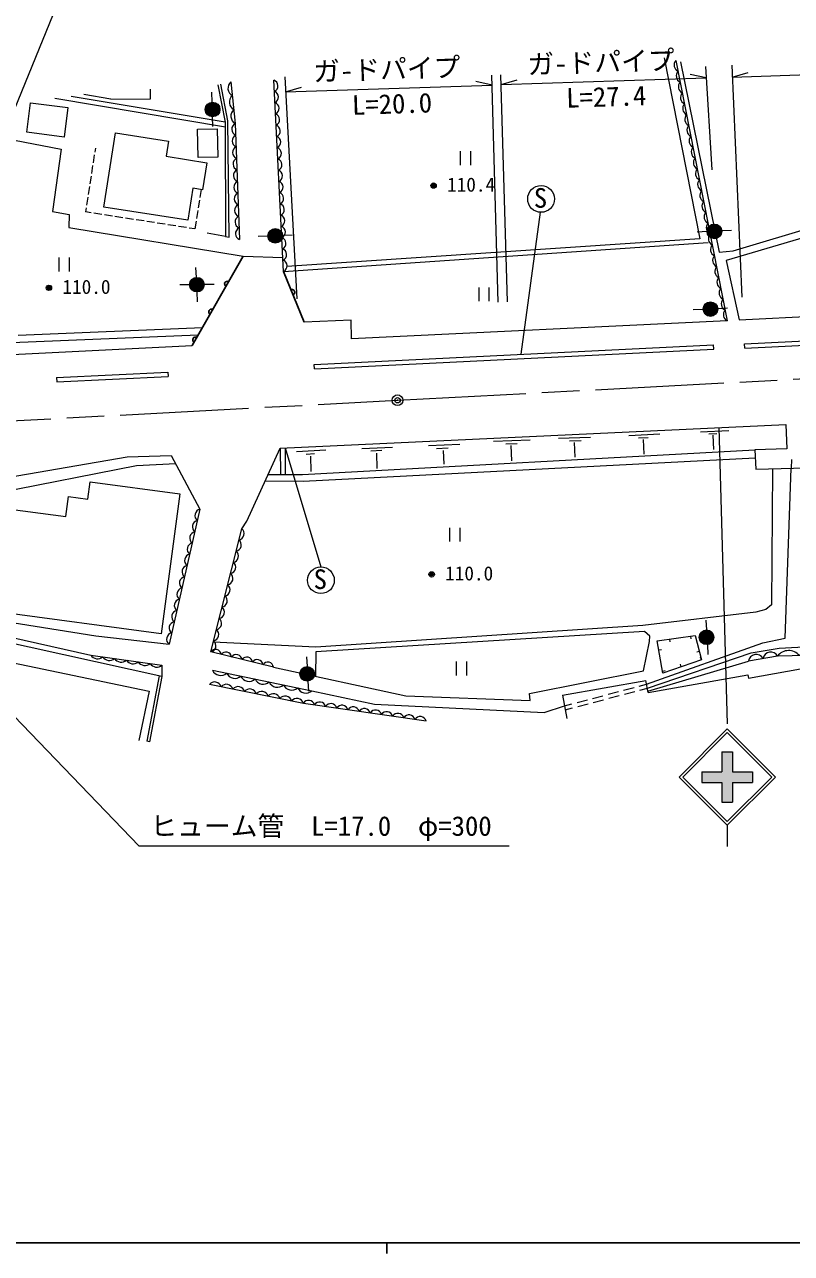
# Model space of a CAD drawing. Units: millimetres, scale not verified. Extents: x 40000 to 680000, y 20000 to 380000.
# Drawn here: x 134190 to 205792, y 204000 to 318709 of the extents above; entities that cross this region are included whole.
import ezdxf
from ezdxf.enums import TextEntityAlignment as Align

# ---------------------------------------------------------------- set-up
doc = ezdxf.new("R2010")
doc.units = ezdxf.units.MM
doc.header["$LTSCALE"] = 1000
doc.header["$PDMODE"] = 32
doc.header["$PDSIZE"] = 500
doc.linetypes.add('CHAIN', pattern=[18.5, 12, -1.5, 3.5, -1.5])
for name, color, linetype, lineweight in [('M-BGD', 7, 'Continuous', 13), ('M-BMK', 2, 'CHAIN', 13), ('M-BMK-SRVR', 3, 'Continuous', 13), ('M-STR-HTXT', 7, 'Continuous', 13), ('M-STR-STRC', 7, 'Continuous', 13), ('M-TTL-BAND', 7, 'Continuous', 25)]:
    doc.layers.add(name, color=color, linetype=linetype, lineweight=lineweight)
doc.styles.add('ＭＳ ゴシック', font='')
doc.styles.get('ＭＳ ゴシック').set_extended_font_data('MS Gothic')

msp = doc.modelspace()

# ---------------------------------------------------------------- hatches: boundary and pattern name
at = {"layer": 'M-BGD'}
for points in [[(151728, 311464, 0.97359), (151729, 310099, 0.01338), (151765, 310099, 0.41421), (152429, 310800, 0.41421)], [(158284, 299013, 0.97359), (156919, 298990, 0.01338), (156919, 298954, 1)], [(199280, 299437, 0.97359), (197915, 299414, 0.01338), (197916, 299377, 1)], [(150962, 294439, 0.97359), (149597, 294460, 0.01338), (149597, 294423, 1)], [(198910, 292179, 0.97359), (197545, 292157, 0.01338), (197546, 292120, 1)], [(197909, 260835, 0.97359), (197864, 262199, 0.01338), (197828, 262198, 1)], [(160615, 257419, 0.97359), (160570, 258784, 0.01338), (160534, 258782, 1)]]:
    msp.add_hatch(color=256, dxfattribs=at).paths.add_polyline_path(points)
at = {"layer": 'M-STR-STRC'}
msp.add_hatch(color=256, dxfattribs=at).paths.add_polyline_path([(197440, 248970), (199301, 248970), (199302, 250830), (200302, 250830), (200301, 248970), (202160, 248970), (202160, 247970), (200301, 247970), (200300, 246110), (199300, 246110), (199301, 247970), (197440, 247970)])

# ---------------------------------------------------------------- linework, layer by layer
at = {"layer": 'M-BGD'}
for p, q in [((193911, 315616), (197226, 298720)), ((194995, 315366), (199795, 291042)), ((195449, 315233), (199055, 297458)), ((158382, 295671), (157465, 313520)), ((152935, 309607), (138530, 312010)), ((142252, 311757), (139728, 312169)), ((145951, 311784), (145945, 312677)), ((151692, 311478), (151667, 312392)), ((152225, 313088), (152935, 309607)), ((153184, 309713), (152516, 313131)), ((134399, 308668), (134757, 311413)), ((134757, 311413), (138237, 310959)), ((137018, 311839), (152936, 309151)), ((138237, 310959), (137879, 308214)), ((142252, 311757), (145951, 311784)), ((151754, 309186), (151729, 310099)), ((137879, 308214), (134399, 308668)), ((141597, 301677), (142683, 308592)), ((142683, 308592), (147633, 307815)), ((150342, 308932), (152182, 308962)), ((150385, 306308), (150342, 308932)), ((152182, 308962), (152226, 306339)), ((152935, 309607), (152950, 298928)), ((153288, 298856), (153184, 309713)), ((241159, 308981), (199694, 296689)), ((200361, 297598), (239861, 309347)), ((133241, 307934), (137606, 307079)), ((147633, 307815), (147412, 306412)), ((137606, 307079), (136811, 301258)), ((140703, 306546), (140587, 305805)), ((140800, 307165), (140742, 306793)), ((147412, 306412), (151197, 305818)), ((152226, 306339), (150385, 306308)), ((174869, 306894), (174869, 305594)), ((175844, 305594), (175844, 306894)), ((140548, 305558), (140432, 304817)), ((151197, 305818), (150799, 303284)), ((140393, 304570), (140276, 303829)), ((140238, 303582), (140121, 302841)), ((149914, 303423), (149447, 300445)), ((150799, 303284), (149914, 303423)), ((150664, 303305), (150550, 302579)), ((140083, 302594), (139966, 301853)), ((150511, 302332), (150395, 301591)), ((136811, 301258), (138362, 300995)), ((138362, 300995), (138316, 299766)), ((139928, 301606), (139869, 301234)), ((140409, 301149), (139869, 301234)), ((141397, 300994), (140656, 301110)), ((149447, 300445), (141597, 301677)), ((142385, 300839), (141644, 300955)), ((143373, 300684), (142632, 300800)), ((144360, 300529), (143620, 300645)), ((150356, 301344), (150239, 300603)), ((180566, 287932), (182349, 301185)), ((138316, 299766), (154607, 297106)), ((145348, 300374), (144607, 300490)), ((146336, 300219), (145595, 300335)), ((147324, 300064), (146583, 300180)), ((148312, 299908), (147571, 300025)), ((149300, 299753), (148559, 299870)), ((150087, 299630), (149547, 299715)), ((150201, 300356), (150087, 299630)), ((197002, 299373), (197915, 299414)), ((199293, 299473), (200206, 299513)), ((152950, 298928), (151254, 299224)), ((152950, 298928), (153288, 298856)), ((156006, 298950), (156919, 298990)), ((158297, 299050), (159210, 299090)), ((158382, 295671), (198007, 298371)), ((197226, 298720), (158681, 296124)), ((154607, 297106), (158315, 296977)), ((199055, 297458), (200361, 297598)), ((137401, 296957), (137401, 295657)), ((138376, 295657), (138376, 296957)), ((150235, 295112), (150194, 296039)), ((199694, 296689), (200900, 291151)), ((148684, 294449), (149597, 294460)), ((150334, 292835), (150294, 293748)), ((150961, 294474), (151890, 294486)), ((176600, 294179), (176600, 292879)), ((177575, 292879), (177575, 294179)), ((200900, 291151), (269058, 294483)), ((196632, 292116), (197545, 292157)), ((198923, 292216), (199836, 292256)), ((133596, 289701), (150792, 290422)), ((164671, 291124), (160295, 290938)), ((164730, 289388), (164671, 291124)), ((199795, 291042), (164730, 289388)), ((133009, 289019), (150410, 289753)), ((201421, 288896), (226065, 290186)), ((201442, 288496), (226086, 289787)), ((133025, 287913), (149845, 288763)), ((161239, 286981), (198527, 288815)), ((161258, 286582), (198547, 288416)), ((198547, 288416), (198527, 288815)), ((201442, 288496), (201421, 288896)), ((161258, 286582), (161239, 286981)), ((137186, 285756), (147572, 286269)), ((137186, 285756), (137205, 285357)), ((137205, 285357), (147592, 285869)), ((147572, 286269), (147592, 285869)), ((158069, 279183), (205276, 281372)), ((205276, 281372), (205371, 279091)), ((177964, 279808), (181409, 279940)), ((184045, 280101), (187017, 280206)), ((190616, 280351), (193495, 280495)), ((191523, 280127), (192417, 280167)), ((191944, 279969), (192023, 278615)), ((197293, 280679), (199934, 280819)), ((198076, 280492), (198830, 280538)), ((198444, 280375), (198520, 279031)), ((154941, 272359), (158069, 279183)), ((158069, 279183), (158072, 276715)), ((158514, 279203), (158517, 276717)), ((158514, 279203), (161858, 268092)), ((159591, 278856), (162313, 279001)), ((160141, 276724), (202383, 278999)), ((165679, 279132), (168545, 279277)), ((166533, 278922), (167533, 278975)), ((171904, 279412), (174823, 279530)), ((172667, 279136), (173745, 279188)), ((173271, 278938), (173350, 277689)), ((179135, 279559), (180173, 279598)), ((179582, 279414), (179647, 277981)), ((185058, 279838), (186149, 279877)), ((185518, 279693), (185584, 278339)), ((205371, 279091), (202383, 278999)), ((202383, 278999), (202475, 277210)), ((125022, 275166), (143777, 278345)), ((143777, 278345), (147889, 278493)), ((148315, 277693), (144645, 277527)), ((147889, 278493), (150570, 273459)), ((160198, 276080), (202421, 278269)), ((160472, 278620), (161261, 278672)), ((160880, 278422), (160906, 276976)), ((167059, 278699), (167072, 277279)), ((205785, 278108), (205764, 277304)), ((144645, 277527), (125505, 273740)), ((156936, 276710), (160141, 276724)), ((202475, 277210), (208977, 277395)), ((204030, 277254), (203937, 264529)), ((205194, 261435), (205764, 277304)), ((140086, 274415), (140302, 276022)), ((140302, 276022), (148691, 274896)), ((156659, 276106), (160198, 276080)), ((138029, 272774), (138282, 274657)), ((138282, 274657), (140086, 274415)), ((148691, 274896), (146938, 261847)), ((128688, 274029), (138029, 272774)), ((150570, 273459), (147687, 260866)), ((173881, 271741), (173881, 270441)), ((174856, 270441), (174856, 271741)), ((112335, 266173), (140849, 261658)), ((146938, 261847), (127404, 264470)), ((202477, 263858), (191931, 262630)), ((203404, 264095), (202477, 263858)), ((203937, 264529), (203404, 264095)), ((197809, 263111), (197864, 262199)), ((131089, 261937), (140373, 259837)), ((140849, 261658), (147687, 260866)), ((192083, 262054), (161380, 260171)), ((191931, 262630), (161387, 260579)), ((192556, 261625), (192083, 262054)), ((192548, 261125), (192556, 261625)), ((196373, 261622), (196408, 261374)), ((147012, 257867), (130402, 261518)), ((161387, 260579), (151804, 261074)), ((191987, 258390), (192548, 261125)), ((192272, 257147), (203123, 261001)), ((194393, 261343), (194427, 261095)), ((197946, 260822), (198001, 259910)), ((202039, 260066), (204657, 260509)), ((203123, 261001), (205194, 261435)), ((204657, 260509), (207556, 260667)), ((130784, 259618), (145827, 256482)), ((140373, 259837), (147019, 258910)), ((160515, 259696), (160570, 258784)), ((161380, 260171), (161345, 257872)), ((174501, 259258), (174501, 257958)), ((175476, 257958), (175476, 259258)), ((192338, 256774), (202039, 260066)), ((192389, 256485), (201778, 259293)), ((193417, 260333), (193664, 260376)), ((197201, 260182), (196958, 260120)), ((197397, 259410), (197316, 259646)), ((147019, 258910), (147012, 257867)), ((151739, 258444), (161008, 256531)), ((157426, 258722), (169800, 256040)), ((181351, 256266), (191987, 258390)), ((193762, 258363), (194008, 258406)), ((195505, 258761), (195424, 258997)), ((201778, 257699), (207858, 258772)), ((146763, 257922), (145611, 251816)), ((147012, 257867), (145862, 251769)), ((160652, 257407), (160707, 256495)), ((184421, 256115), (192212, 257489)), ((191576, 256963), (192272, 257147)), ((192411, 256360), (192212, 257489)), ((192411, 256360), (201725, 258003)), ((201725, 258003), (201778, 257699)), ((145827, 256482), (144869, 251889)), ((161008, 256531), (166854, 255259)), ((169800, 256040), (181386, 255609)), ((181386, 255609), (181351, 256266)), ((184421, 256115), (184806, 253933)), ((187227, 255808), (188194, 256064)), ((188677, 256193), (189643, 256449)), ((188743, 255819), (189709, 256076)), ((190127, 256578), (191093, 256834)), ((190193, 256204), (191159, 256461)), ((191642, 256589), (192338, 256774)), ((166854, 255259), (182710, 254490)), ((182710, 254490), (184599, 255110)), ((184599, 255110), (185294, 255294)), ((184665, 254736), (185360, 254921)), ((185777, 255423), (186744, 255679)), ((185843, 255049), (186810, 255306)), ((187293, 255434), (188260, 255691)), ((145862, 251769), (145611, 251816))]:
    msp.add_line(p, q, dxfattribs=at)
at = {"layer": 'M-BGD', "lineweight": 25}
for p, q in [((154607, 297106), (149845, 288763)), ((160295, 290938), (158382, 295671))]:
    msp.add_line(p, q, dxfattribs=at)
at = {"layer": 'M-BGD'}
for points in [[(153462, 313352), (153869, 309474), (154247, 298643)], [(157426, 258722), (151569, 260142), (154468, 271649), (154941, 272359)], [(228289, 255867), (208563, 259850), (204500, 259752), (201778, 259293)], [(171677, 253691), (160219, 255348), (151443, 257103)]]:
    msp.add_lwpolyline(points, dxfattribs=at)
msp.add_lwpolyline([(197397, 259410), (193795, 258174), (193269, 261185), (196818, 261684)], close=True, dxfattribs=at)
for centre, radius in [((151747, 310782), 683), ((172381, 303680), 150), ((172381, 303680), 120), ((172381, 303680), 90), ((172381, 303680), 60), ((172381, 303680), 30), ((172381, 303680), 20), ((182418, 302434), 1250), ((157601, 298983), 683), ((198598, 299407), 683), ((150280, 294431), 683), ((136469, 294135), 150), ((136469, 294135), 120), ((136469, 294135), 90), ((136469, 294135), 60), ((136469, 294135), 30), ((136469, 294135), 20), ((198228, 292150), 683), ((161858, 266842), 1250), ((172200, 267388), 150), ((172200, 267388), 120), ((172200, 267388), 90), ((172200, 267388), 60), ((172200, 267388), 30), ((172200, 267388), 20), ((197868, 261516), 683), ((160575, 258101), 683)]:
    msp.add_circle(centre, radius, dxfattribs=at)
for centre, radius, start, end in [((195495, 314938), 659, 139.51023, 242.82013), ((195695, 313925), 659, 139.51023, 242.82013), ((153956, 312751), 779, 129.39664, 242.60115), ((157273, 312984), 570, 295.62605, 70.25426), ((195895, 312911), 659, 139.51023, 242.82013), ((154092, 311458), 779, 129.39664, 242.60115), ((157327, 311934), 570, 295.62605, 70.25426), ((196095, 311898), 659, 139.51023, 242.82013), ((157381, 310884), 570, 295.62605, 70.25426), ((196296, 310884), 659, 139.51023, 242.82013), ((154228, 310165), 779, 129.39664, 242.60115), ((157435, 309834), 570, 295.62605, 70.25426), ((196496, 309871), 659, 139.51023, 242.82013), ((154133, 308941), 594, 116.28322, 247.71425), ((157488, 308784), 570, 295.62605, 70.25426), ((196696, 308857), 659, 139.51023, 242.82013), ((154170, 307858), 594, 116.28322, 247.71425), ((157542, 307734), 570, 295.62605, 70.25426), ((196896, 307844), 659, 139.51023, 242.82013), ((154208, 306775), 594, 116.28322, 247.71425), ((157596, 306684), 570, 295.62605, 70.25426), ((197096, 306830), 659, 139.51023, 242.82013), ((154246, 305691), 594, 116.28322, 247.71425), ((154284, 304608), 594, 116.28322, 247.71425), ((157650, 305634), 570, 295.62605, 70.25426), ((197296, 305817), 659, 139.51023, 242.82013), ((197496, 304803), 659, 139.51023, 242.82013), ((154322, 303525), 594, 116.28322, 247.71425), ((157704, 304584), 570, 295.62605, 70.25426), ((157758, 303534), 570, 295.62605, 70.25426), ((197696, 303790), 659, 139.51023, 242.82013), ((154359, 302442), 594, 116.28322, 247.71425), ((157812, 302485), 570, 295.62605, 70.25426), ((197896, 302776), 659, 139.51023, 242.82013), ((154397, 301359), 594, 116.28322, 247.71425), ((157866, 301435), 570, 295.62605, 70.25426), ((198096, 301763), 659, 139.51023, 242.82013), ((154435, 300276), 594, 116.28322, 247.71425), ((157920, 300385), 570, 295.62605, 70.25426), ((198296, 300749), 659, 139.51023, 242.82013), ((154473, 299193), 594, 116.28322, 247.71425), ((157974, 299335), 570, 295.62605, 70.25426), ((198496, 299736), 659, 139.51023, 242.82013), ((158028, 298285), 570, 295.62605, 70.25426), ((198696, 298722), 659, 139.51023, 242.82013), ((158082, 297235), 570, 295.62605, 70.25426), ((198896, 297709), 659, 139.51023, 242.82013), ((199096, 296695), 659, 139.51023, 242.82013), ((158136, 296185), 570, 295.62605, 70.25426), ((199296, 295682), 659, 139.51023, 242.82013), ((199496, 294668), 659, 139.51023, 242.82013), ((199696, 293655), 659, 139.51023, 242.82013), ((199896, 292641), 659, 139.51023, 242.82013), ((200096, 291628), 659, 139.51023, 242.82013), ((150683, 272881), 589, 101.03432, 233.16983), ((150443, 271831), 589, 101.03432, 233.16983), ((150202, 270782), 589, 101.03432, 233.16983), ((154103, 271185), 591, 279.90466, 51.81501), ((149962, 269733), 589, 101.03432, 233.16983), ((153839, 270139), 591, 279.90466, 51.81501), ((149722, 268683), 589, 101.03432, 233.16983), ((153312, 268047), 591, 279.90466, 51.81501), ((153576, 269093), 591, 279.90466, 51.81501), ((149482, 267634), 589, 101.03432, 233.16983), ((153048, 267000), 591, 279.90466, 51.81501), ((149241, 266585), 589, 101.03432, 233.16983), ((152785, 265954), 591, 279.90466, 51.81501), ((148761, 264486), 589, 101.03432, 233.16983), ((149001, 265535), 589, 101.03432, 233.16983), ((152521, 264908), 591, 279.90466, 51.81501), ((148520, 263437), 589, 101.03432, 233.16983), ((152258, 263862), 591, 279.90466, 51.81501), ((148280, 262387), 589, 101.03432, 233.16983), ((151994, 262816), 591, 279.90466, 51.81501), ((148040, 261338), 589, 101.03432, 233.16983), ((151731, 261770), 591, 279.90466, 51.81501), ((151467, 260724), 591, 279.90466, 51.81501), ((140996, 260256), 750, 213.88538, 310.23543), ((142103, 260101), 750, 213.88538, 310.23543), ((143211, 259947), 750, 213.88538, 310.23543), ((144319, 259792), 750, 213.88538, 310.23543), ((152013, 259843), 535, 6.63028, 146.11573), ((152989, 259607), 535, 6.63028, 146.11573), ((153966, 259370), 535, 6.63028, 146.11573), ((154942, 259133), 535, 6.63028, 146.11573), ((155918, 258897), 535, 6.63028, 146.11573), ((202496, 259185), 726, 27.70505, 171.42152), ((203857, 259414), 726, 27.70505, 171.42152), ((205535, 258994), 1282, 38.98271, 143.7981), ((145426, 259638), 750, 213.88538, 310.23543), ((146534, 259483), 750, 213.88538, 310.23543), ((152498, 258775), 828, 203.59548, 313.08223), ((153822, 258502), 828, 203.59548, 313.08223), ((156894, 258660), 535, 6.63028, 146.11573), ((151938, 256726), 622, 14.6213, 142.75884), ((153035, 256507), 622, 14.6213, 142.75884), ((155146, 258229), 828, 203.59548, 313.08223), ((156470, 257955), 828, 203.59548, 313.08223), ((157794, 257682), 828, 203.59548, 313.08223), ((159118, 257409), 828, 203.59548, 313.08223), ((154132, 256288), 622, 14.6213, 142.75884), ((155229, 256068), 622, 14.6213, 142.75884), ((156326, 255849), 622, 14.6213, 142.75884), ((157423, 255629), 622, 14.6213, 142.75884), ((158520, 255410), 622, 14.6213, 142.75884), ((159617, 255191), 622, 14.6213, 142.75884), ((160443, 257136), 828, 203.59548, 313.08223), ((160708, 255054), 571, 14.51836, 149.0282), ((161750, 254903), 571, 14.51836, 149.0282), ((162792, 254753), 571, 14.51836, 149.0282), ((163833, 254602), 571, 14.51836, 149.0282), ((164875, 254451), 571, 14.51836, 149.0282), ((165917, 254301), 571, 14.51836, 149.0282), ((166958, 254150), 571, 14.51836, 149.0282), ((168000, 254000), 571, 14.51836, 149.0282), ((169042, 253849), 571, 14.51836, 149.0282), ((170083, 253698), 571, 14.51836, 149.0282), ((171125, 253548), 571, 14.51836, 149.0282)]:
    msp.add_arc(centre, radius, start, end, dxfattribs=at)
at = {"layer": 'M-BGD', "lineweight": 25}
for centre, start, end in [((153120, 294500), 60.28544, 240.28544), ((159171, 293719), 292.00692, 112.00692), ((151632, 291895), 60.28544, 240.28544), ((150145, 289289), 60.28544, 240.28544)]:
    msp.add_arc(centre, 250, start, end, dxfattribs=at)
at = {"layer": 'M-BGD'}
for p in [(172381, 303680), (136469, 294135), (172200, 267388)]:
    msp.add_point(p, dxfattribs=at)
at = {"layer": 'M-BMK'}
for p, q in [((169015, 283640), (268554, 288931)), ((69235, 278335), (169015, 283640))]:
    msp.add_line(p, q, dxfattribs=at)
at = {"layer": 'M-BMK-SRVR'}
msp.add_circle((169015, 283640), 500, dxfattribs=at)
msp.add_point((169015, 283640), dxfattribs=at)
at = {"layer": 'M-STR-HTXT'}
for p, q in [((124975, 290544), (137708, 321753)), ((200262, 313813), (261242, 315779)), ((197777, 314800), (198373, 305138)), ((200214, 314908), (201168, 293268)), ((158491, 313833), (159597, 293105)), ((177840, 313068), (176329, 313394)), ((178412, 292801), (177814, 313996)), ((179271, 292826), (178674, 314021)), ((178699, 313117), (197843, 313735)), ((178699, 313117), (180186, 313540)), ((197843, 313735), (196331, 314061)), ((200262, 313813), (201749, 314236)), ((158565, 312446), (177840, 313068)), ((158565, 312446), (160052, 312869)), ((144867, 242053), (114481, 273581)), ((144867, 242053), (179423, 242053))]:
    msp.add_line(p, q, dxfattribs=at)
at = {"layer": 'M-STR-STRC'}
for p, q in [((199817, 253422), (199034, 281082)), ((195300, 248470), (199800, 252970)), ((195654, 248470), (199800, 252617)), ((204300, 248470), (199800, 252970)), ((203947, 248470), (199800, 252617)), ((199302, 250830), (199301, 248970)), ((199302, 250830), (200302, 250830)), ((200302, 250830), (200301, 248970)), ((197440, 248970), (197440, 247970)), ((197440, 248970), (199301, 248970)), ((200301, 248970), (202160, 248970)), ((202160, 248970), (202160, 247970)), ((195300, 248470), (199800, 243969)), ((195654, 248470), (199800, 244323)), ((197440, 247970), (199301, 247970)), ((199301, 247970), (199300, 246110)), ((199800, 244323), (203947, 248470)), ((199800, 243970), (204300, 248470)), ((200301, 247970), (200300, 246110)), ((200301, 247970), (202160, 247970)), ((199300, 246110), (200300, 246110)), ((199800, 243970), (199800, 241970))]:
    msp.add_line(p, q, dxfattribs=at)
at = {"layer": 'M-TTL-BAND'}
for p, q in [((40000, 205000), (579000, 205000)), ((168000, 205000), (168000, 204000))]:
    msp.add_line(p, q, dxfattribs=at)

# ---------------------------------------------------------------- texts
at = {"layer": 'M-BGD', "style": 'ＭＳ ゴシック'}
for s, height, p in [('110.4', 1320, (173638, 302718)), ('S', 1833, (181739, 301060)), ('110.0', 1320, (137726, 293173)), ('S', 1833, (161179, 265468)), ('110.0', 1320, (173457, 266426))]:
    msp.add_text(s, height=height, dxfattribs=at).set_placement(p, align=Align.BOTTOM_LEFT)
at = {"layer": 'M-STR-HTXT', "style": 'ＭＳ ゴシック'}
for s, p in [('ガ-ドパイプ', (161185, 312853)), ('ガ-ドパイプ', (181187, 313519)), ('L=20.0', (164805, 309726)), ('L=27.4', (184807, 310393))]:
    msp.add_text(s, height=1833, rotation=1.847, dxfattribs=at).set_placement(p, align=Align.BOTTOM_LEFT)
msp.add_text('ヒューム管\u3000L=17.0\u3000φ=300', height=1833, dxfattribs=at).set_placement((145938, 242432), align=Align.BOTTOM_LEFT)

doc.saveas('drawing.dxf')
